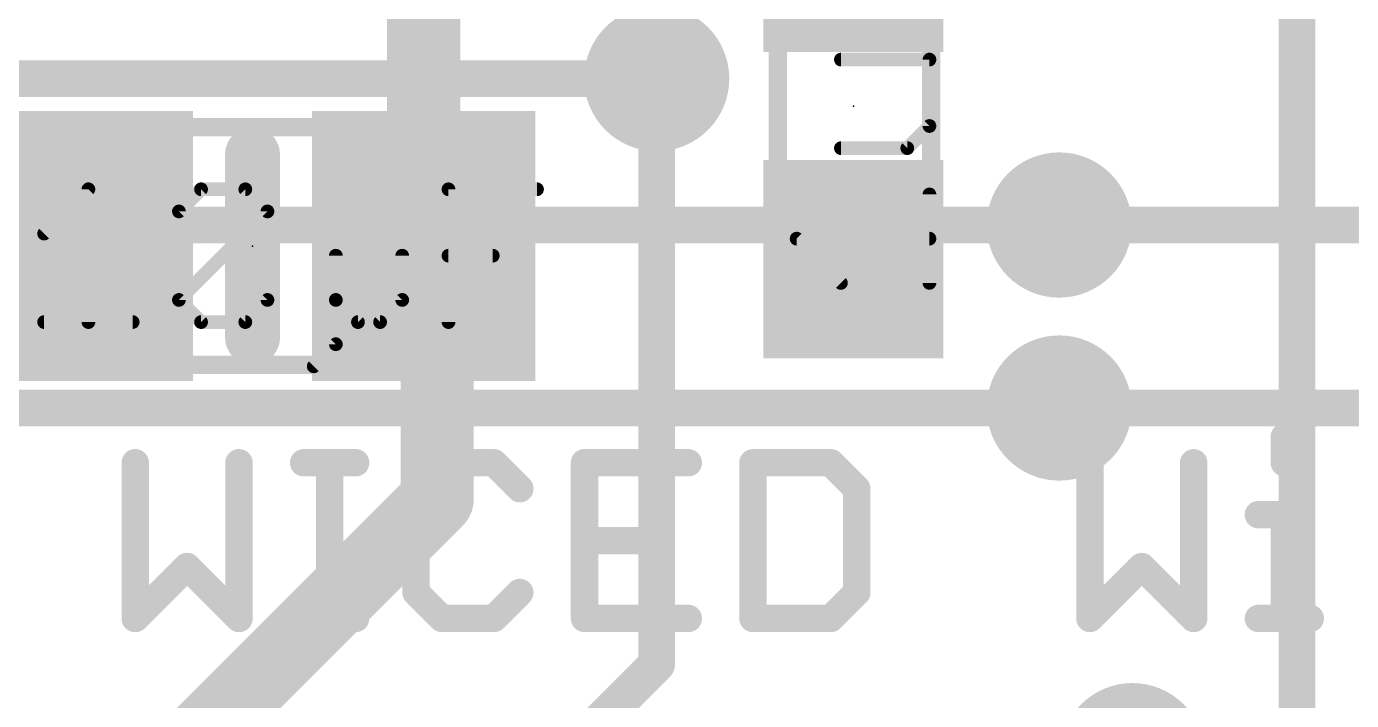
# Model space of a CAD drawing. Extents: x -0.8 to 51.2, y -0.4 to 23.4.
# Drawn here: x 17.13 to 24.48, y 8.13 to 11.87 of the extents above; entities that cross this region are included whole.
import ezdxf

# ---------------------------------------------------------------- set-up
doc = ezdxf.new("R2010")
doc.units = 0
for name, color, linetype in [('1', 12, 'CONTINUOUS'), ('16', 132, 'CONTINUOUS'), ('18', 110, 'CONTINUOUS'), ('21', 40, 'CONTINUOUS'), ('23', 40, 'CONTINUOUS'), ('27', 53, 'CONTINUOUS'), ('51', 253, 'CONTINUOUS')]:
    doc.layers.add(name, color=color, linetype=linetype)

# ---------------------------------------------------------------- blocks, each defined once
blk = doc.blocks.new('RECT')
blk.add_solid([(-0.5, -0.5), (0.5, -0.5), (-0.5, 0.5), (0.5, 0.5)])
blk = doc.blocks.new('ROUNDV')
at = {"const_width": 0.5}
blk.add_lwpolyline([(0, -0.25, 1), (0, 0.25, 1), (0, -0.25)], format="xyb", dxfattribs=at)

msp = doc.modelspace()

# ---------------------------------------------------------------- linework, layer by layer
at = {"layer": '1'}
for points, const_width in [([(19.3304, 10.653), (19.3304, 12.427)], 0.4064), ([(20.6248, 8.3312), (20.6248, 11.5824)], 0.2032), ([(19.4056, 10.6266), (19.3304, 10.653)], 0.4064), ([(19.4056, 9.2456), (19.4056, 10.6266)], 0.4064), ([(22.86, 10.7696), (23.368, 10.7696)], 0.2032), ([(23.368, 10.7696), (24.7904, 10.7696)], 0.2032), ([(22.86, 9.7536), (23.368, 9.7536)], 0.2032), ([(23.368, 9.7536), (24.7904, 9.7536)], 0.2032), ([(17.8816, 7.7216), (19.4056, 9.2456)], 0.4064), ([(20.0152, 7.7216), (20.6248, 8.3312)], 0.2032)]:
    msp.add_lwpolyline(points, dxfattribs=dict(at, const_width=const_width))
for points, const_width in [([(20.6756, 11.5824, 1), (20.574, 11.5824)], 0.1016), ([(19.3641, 10.7489, 1), (19.2967, 10.5571)], 0.2032), ([(19.5072, 10.6266, 1), (19.304, 10.6266)], 0.2032), ([(19.3719, 10.5307, 1), (19.4393, 10.7225)], 0.2032), ([(22.86, 10.8204, 1), (22.86, 10.7188)], 0.1016), ([(23.368, 10.8204, 1), (23.368, 10.7188)], 0.1016), ([(23.368, 10.7188, 1), (23.368, 10.8204)], 0.1016), ([(19.2288, 10.653, 1), (19.432, 10.653)], 0.2032), ([(22.86, 9.8044, 1), (22.86, 9.7028)], 0.1016), ([(23.368, 9.8044, 1), (23.368, 9.7028)], 0.1016), ([(23.368, 9.7028, 1), (23.368, 9.8044)], 0.1016), ([(19.4774, 9.1738, 1), (19.3338, 9.3174)], 0.2032), ([(19.304, 9.2456, 1), (19.5072, 9.2456)], 0.2032), ([(20.6607, 8.2953, 1), (20.5889, 8.3671)], 0.1016), ([(20.574, 8.3312, 1), (20.6756, 8.3312)], 0.1016)]:
    msp.add_lwpolyline(points, format="xyb", dxfattribs=dict(at, const_width=const_width))
at = {"layer": '16', "const_width": 0.2032}
for points in [[(24.1808, 14.3256), (24.1808, 7.2136)], [(20.6248, 11.5824), (16.6624, 11.5824)], [(9.0424, 10.7696), (22.86, 10.7696)], [(9.0424, 9.7536), (22.86, 9.7536)]]:
    msp.add_lwpolyline(points, dxfattribs=at)
at = {"layer": '16', "const_width": 0.1016}
for points in [[(20.6248, 11.5316, 1), (20.6248, 11.6332)], [(22.86, 10.7188, 1), (22.86, 10.8204)], [(22.86, 9.7028, 1), (22.86, 9.8044)]]:
    msp.add_lwpolyline(points, format="xyb", dxfattribs=at)
at = {"layer": '21'}
for points, const_width in [([(18.3804, 10.145), (18.3804, 11.161)], 0.3048), ([(24.11, 9.5936), (24.11, 9.4495)], 0.1524), ([(17.7292, 9.4495), (17.7292, 8.5852)], 0.1524), ([(18.3054, 8.5852), (18.3054, 9.4495)], 0.1524), ([(18.6647, 9.4495), (18.9528, 9.4495)], 0.1524), ([(18.8088, 8.5852), (18.8088, 9.4495)], 0.1524), ([(19.4325, 9.4495), (19.2884, 9.3055)], 0.1524), ([(19.7206, 9.4495), (19.4325, 9.4495)], 0.1524), ([(19.8646, 9.3055), (19.7206, 9.4495)], 0.1524), ([(20.8001, 9.4495), (20.2239, 9.4495)], 0.1524), ([(20.2239, 9.4495), (20.2239, 8.5852)], 0.1524), ([(21.1594, 9.4495), (21.1594, 8.5852)], 0.1524), ([(21.5916, 9.4495), (21.1594, 9.4495)], 0.1524), ([(21.7357, 9.3055), (21.5916, 9.4495)], 0.1524), ([(23.0305, 9.4495), (23.0305, 8.5852)], 0.1524), ([(23.6067, 8.5852), (23.6067, 9.4495)], 0.1524), ([(19.2884, 9.3055), (19.2884, 8.7293)], 0.1524), ([(21.7357, 8.7293), (21.7357, 9.3055)], 0.1524), ([(23.966, 9.1614), (24.11, 9.1614)], 0.1524), ([(24.11, 9.1614), (24.11, 8.5852)], 0.1524), ([(20.2239, 9.0174), (20.512, 9.0174)], 0.1524), ([(17.7292, 8.5852), (18.0173, 8.8733)], 0.1524), ([(18.0173, 8.8733), (18.3054, 8.5852)], 0.1524), ([(23.0305, 8.5852), (23.3186, 8.8733)], 0.1524), ([(23.3186, 8.8733), (23.6067, 8.5852)], 0.1524), ([(19.2884, 8.7293), (19.4325, 8.5852)], 0.1524), ([(19.7206, 8.5852), (19.8646, 8.7293)], 0.1524), ([(21.5916, 8.5852), (21.7357, 8.7293)], 0.1524), ([(18.6647, 8.5852), (18.9528, 8.5852)], 0.1524), ([(19.4325, 8.5852), (19.7206, 8.5852)], 0.1524), ([(20.2239, 8.5852), (20.8001, 8.5852)], 0.1524), ([(21.1594, 8.5852), (21.5916, 8.5852)], 0.1524), ([(23.966, 8.5852), (24.2541, 8.5852)], 0.1524)]:
    msp.add_lwpolyline(points, dxfattribs=dict(at, const_width=const_width))
for points, const_width in [([(18.4566, 11.161, 1), (18.3042, 11.161)], 0.1524), ([(18.3042, 10.145, 1), (18.4566, 10.145)], 0.1524), ([(24.1481, 9.5936, 1), (24.0719, 9.5936)], 0.0762), ([(17.7673, 9.4495, 1), (17.6911, 9.4495)], 0.0762), ([(18.3435, 9.4495, 1), (18.2673, 9.4495)], 0.0762), ([(18.6647, 9.4876, 1), (18.6647, 9.4114)], 0.0762), ([(18.8469, 9.4495, 1), (18.7707, 9.4495)], 0.0762), ([(18.9528, 9.4114, 1), (18.9528, 9.4876)], 0.0762), ([(19.4325, 9.4876, 1), (19.4325, 9.4114)], 0.0762), ([(19.4594, 9.4226, 1), (19.4055, 9.4765)], 0.0762), ([(19.7475, 9.4765, 1), (19.6936, 9.4226)], 0.0762), ([(19.7206, 9.4114, 1), (19.7206, 9.4876)], 0.0762), ([(20.2239, 9.4876, 1), (20.2239, 9.4114)], 0.0762), ([(20.262, 9.4495, 1), (20.1858, 9.4495)], 0.0762), ([(20.8001, 9.4114, 1), (20.8001, 9.4876)], 0.0762), ([(21.1975, 9.4495, 1), (21.1213, 9.4495)], 0.0762), ([(21.1594, 9.4876, 1), (21.1594, 9.4114)], 0.0762), ([(21.6185, 9.4765, 1), (21.5647, 9.4226)], 0.0762), ([(21.5916, 9.4114, 1), (21.5916, 9.4876)], 0.0762), ([(23.0686, 9.4495, 1), (22.9924, 9.4495)], 0.0762), ([(23.6448, 9.4495, 1), (23.5686, 9.4495)], 0.0762), ([(24.0719, 9.4495, 1), (24.1481, 9.4495)], 0.0762), ([(19.3265, 9.3055, 1), (19.2503, 9.3055)], 0.0762), ([(19.2615, 9.3324, 1), (19.3153, 9.2785)], 0.0762), ([(19.8377, 9.2785, 1), (19.8916, 9.3324)], 0.0762), ([(21.7738, 9.3055, 1), (21.6976, 9.3055)], 0.0762), ([(21.7087, 9.2785, 1), (21.7626, 9.3324)], 0.0762), ([(23.966, 9.1995, 1), (23.966, 9.1233)], 0.0762), ([(24.1481, 9.1614, 1), (24.0719, 9.1614)], 0.0762), ([(24.11, 9.1233, 1), (24.11, 9.1995)], 0.0762), ([(20.2239, 9.0555, 1), (20.2239, 8.9793)], 0.0762), ([(20.512, 8.9793, 1), (20.512, 9.0555)], 0.0762), ([(18.0443, 8.9003, 1), (17.9904, 8.8464)], 0.0762), ([(18.0443, 8.8464, 1), (17.9904, 8.9003)], 0.0762), ([(23.3455, 8.9003, 1), (23.2916, 8.8464)], 0.0762), ([(23.3455, 8.8464, 1), (23.2916, 8.9003)], 0.0762), ([(19.3153, 8.7562, 1), (19.2615, 8.7023)], 0.0762), ([(19.2503, 8.7293, 1), (19.3265, 8.7293)], 0.0762), ([(19.8916, 8.7023, 1), (19.8377, 8.7562)], 0.0762), ([(21.6976, 8.7293, 1), (21.7738, 8.7293)], 0.0762), ([(21.7626, 8.7023, 1), (21.7087, 8.7562)], 0.0762), ([(17.6911, 8.5852, 1), (17.7673, 8.5852)], 0.0762), ([(17.7023, 8.6121, 1), (17.7561, 8.5583)], 0.0762), ([(18.2673, 8.5852, 1), (18.3435, 8.5852)], 0.0762), ([(18.2785, 8.5583, 1), (18.3324, 8.6121)], 0.0762), ([(18.6647, 8.6233, 1), (18.6647, 8.5471)], 0.0762), ([(18.7707, 8.5852, 1), (18.8469, 8.5852)], 0.0762), ([(18.9528, 8.5471, 1), (18.9528, 8.6233)], 0.0762), ([(19.4325, 8.6233, 1), (19.4325, 8.5471)], 0.0762), ([(19.4055, 8.5583, 1), (19.4594, 8.6121)], 0.0762), ([(19.6936, 8.6121, 1), (19.7475, 8.5583)], 0.0762), ([(19.7206, 8.5471, 1), (19.7206, 8.6233)], 0.0762), ([(20.2239, 8.6233, 1), (20.2239, 8.5471)], 0.0762), ([(20.1858, 8.5852, 1), (20.262, 8.5852)], 0.0762), ([(20.8001, 8.5471, 1), (20.8001, 8.6233)], 0.0762), ([(21.1594, 8.6233, 1), (21.1594, 8.5471)], 0.0762), ([(21.1213, 8.5852, 1), (21.1975, 8.5852)], 0.0762), ([(21.5647, 8.6121, 1), (21.6185, 8.5583)], 0.0762), ([(21.5916, 8.5471, 1), (21.5916, 8.6233)], 0.0762), ([(23.0035, 8.6121, 1), (23.0574, 8.5583)], 0.0762), ([(22.9924, 8.5852, 1), (23.0686, 8.5852)], 0.0762), ([(23.5686, 8.5852, 1), (23.6448, 8.5852)], 0.0762), ([(23.5798, 8.5583, 1), (23.6336, 8.6121)], 0.0762), ([(23.966, 8.6233, 1), (23.966, 8.5471)], 0.0762), ([(24.0719, 8.5852, 1), (24.1481, 8.5852)], 0.0762), ([(24.2541, 8.5471, 1), (24.2541, 8.6233)], 0.0762)]:
    msp.add_lwpolyline(points, format="xyb", dxfattribs=dict(at, const_width=const_width))
at = {"layer": '23'}
for p in [(21.717, 11.43), (18.3804, 10.653)]:
    msp.add_point(p, dxfattribs=at)
at = {"layer": '27', "const_width": 0.0762}
for points in [[(22.1393, 11.688), (21.6478, 11.688)], [(22.1393, 11.3193), (22.1393, 11.688)], [(22.0164, 11.1965), (22.1393, 11.3193)], [(21.6478, 11.1965), (22.0164, 11.1965)], [(17.2234, 10.7222), (17.4692, 10.9679)], [(17.4692, 10.9679), (17.4692, 10.2307)], [(17.9719, 10.8451), (18.0947, 10.9679)], [(18.0947, 10.9679), (18.3405, 10.9679)], [(18.3405, 10.9679), (18.4633, 10.8451)], [(19.4687, 10.2307), (19.4687, 10.9679)], [(19.4687, 10.9679), (19.9602, 10.9679)], [(22.1393, 10.4481), (22.1393, 10.9395)], [(17.9719, 10.3536), (17.9719, 10.8451)], [(17.9719, 10.3536), (18.4633, 10.8451)], [(18.4633, 10.8451), (18.4633, 10.3536)], [(21.6478, 10.4481), (21.4021, 10.6938)], [(21.4021, 10.6938), (22.1393, 10.6938)], [(18.8431, 10.5993), (18.8431, 10.3536)], [(19.2118, 10.3536), (19.2118, 10.5993)], [(19.4687, 10.5993), (19.7144, 10.5993)], [(18.0947, 10.2307), (17.9719, 10.3536)], [(18.4633, 10.3536), (18.3405, 10.2307)], [(18.8431, 10.3536), (18.966, 10.2307)], [(18.8431, 10.3536), (18.8431, 10.1078)], [(19.0889, 10.2307), (19.2118, 10.3536)], [(17.2234, 10.2307), (17.7149, 10.2307)], [(18.3405, 10.2307), (18.0947, 10.2307)], [(18.966, 10.2307), (19.0889, 10.2307)], [(18.8431, 10.1078), (18.7203, 9.985)]]:
    msp.add_lwpolyline(points, dxfattribs=at)
at = {"layer": '27', "const_width": 0.0381}
for points in [[(21.6478, 11.707, 1), (21.6478, 11.6689)], [(22.1584, 11.688, 1), (22.1203, 11.688)], [(22.1393, 11.6689, 1), (22.1393, 11.707)], [(22.1203, 11.3193, 1), (22.1584, 11.3193)], [(22.1528, 11.3059, 1), (22.1258, 11.3328)], [(21.6478, 11.2155, 1), (21.6478, 11.1774)], [(22.003, 11.2099, 1), (22.0299, 11.183)], [(22.0164, 11.1774, 1), (22.0164, 11.2155)], [(17.4882, 10.9679, 1), (17.4501, 10.9679)], [(17.4826, 10.9545, 1), (17.4557, 10.9814)], [(18.0947, 10.987, 1), (18.0947, 10.9489)], [(18.1082, 10.9545, 1), (18.0813, 10.9814)], [(18.3539, 10.9814, 1), (18.327, 10.9545)], [(18.3405, 10.9489, 1), (18.3405, 10.987)], [(19.4687, 10.987, 1), (19.4687, 10.9489)], [(19.4877, 10.9679, 1), (19.4496, 10.9679)], [(19.9602, 10.9489, 1), (19.9602, 10.987)], [(22.1584, 10.9395, 1), (22.1203, 10.9395)], [(17.9909, 10.8451, 1), (17.9528, 10.8451)], [(17.9584, 10.8585, 1), (17.9853, 10.8316)], [(18.4824, 10.8451, 1), (18.4443, 10.8451)], [(18.4768, 10.8316, 1), (18.4499, 10.8585)], [(18.4499, 10.8316, 1), (18.4768, 10.8585)], [(17.21, 10.7357, 1), (17.2369, 10.7087)], [(21.4155, 10.7073, 1), (21.3886, 10.6803)], [(21.4021, 10.7128, 1), (21.4021, 10.6747)], [(22.1393, 10.6747, 1), (22.1393, 10.7128)], [(18.8622, 10.5993, 1), (18.8241, 10.5993)], [(19.2308, 10.5993, 1), (19.1927, 10.5993)], [(19.4687, 10.6184, 1), (19.4687, 10.5803)], [(19.7144, 10.5803, 1), (19.7144, 10.6184)], [(21.6343, 10.4346, 1), (21.6613, 10.4615)], [(22.1203, 10.4481, 1), (22.1584, 10.4481)], [(17.9853, 10.367, 1), (17.9584, 10.3401)], [(17.9584, 10.367, 1), (17.9853, 10.3401)], [(18.4768, 10.3401, 1), (18.4499, 10.367)], [(18.8622, 10.3536, 1), (18.8241, 10.3536)], [(18.8566, 10.367, 1), (18.8297, 10.3401)], [(19.2252, 10.3401, 1), (19.1983, 10.367)], [(17.9528, 10.3536, 1), (17.9909, 10.3536)], [(18.4443, 10.3536, 1), (18.4824, 10.3536)], [(18.8241, 10.3536, 1), (18.8622, 10.3536)], [(19.1927, 10.3536, 1), (19.2308, 10.3536)], [(17.2234, 10.2498, 1), (17.2234, 10.2117)], [(17.4501, 10.2307, 1), (17.4882, 10.2307)], [(17.7149, 10.2117, 1), (17.7149, 10.2498)], [(18.0947, 10.2498, 1), (18.0947, 10.2117)], [(18.0813, 10.2172, 1), (18.1082, 10.2442)], [(18.327, 10.2442, 1), (18.3539, 10.2172)], [(18.3405, 10.2117, 1), (18.3405, 10.2498)], [(18.966, 10.2498, 1), (18.966, 10.2117)], [(18.9525, 10.2172, 1), (18.9795, 10.2442)], [(19.0754, 10.2442, 1), (19.1024, 10.2172)], [(19.0889, 10.2117, 1), (19.0889, 10.2498)], [(19.4496, 10.2307, 1), (19.4877, 10.2307)], [(18.8241, 10.1078, 1), (18.8622, 10.1078)], [(18.8566, 10.0944, 1), (18.8297, 10.1213)], [(18.7068, 9.9984, 1), (18.7337, 9.9715)]]:
    msp.add_lwpolyline(points, format="xyb", dxfattribs=at)
at = {"layer": '51', "const_width": 0.1016}
for points in [[(21.298, 11.786), (21.298, 11.074)], [(22.149, 11.786), (22.149, 11.074)], [(18.7364, 11.313), (17.9994, 11.313)], [(18.7614, 9.993), (17.9994, 9.993)]]:
    msp.add_lwpolyline(points, dxfattribs=at)
at = {"layer": '51', "const_width": 0.0508}
for points in [[(21.3234, 11.786, 1), (21.2726, 11.786)], [(22.1744, 11.786, 1), (22.1236, 11.786)], [(17.9994, 11.3384, 1), (17.9994, 11.2876)], [(18.7364, 11.2876, 1), (18.7364, 11.3384)], [(21.2726, 11.074, 1), (21.3234, 11.074)], [(22.1236, 11.074, 1), (22.1744, 11.074)], [(17.9994, 10.0184, 1), (17.9994, 9.9676)], [(18.7614, 9.9676, 1), (18.7614, 10.0184)]]:
    msp.add_lwpolyline(points, format="xyb", dxfattribs=at)

# ---------------------------------------------------------------- block references
at = {"layer": '1', "xscale": 1.1, "rotation": 270}
for p in [(21.717, 12.28), (21.717, 10.58)]:
    msp.add_blockref('RECT', p, dxfattribs=at)
at = {"layer": '1', "xscale": 1.24, "yscale": 1.5, "rotation": 180}
for p in [(17.4304, 10.653), (19.3304, 10.653)]:
    msp.add_blockref('RECT', p, dxfattribs=at)
at = {"layer": '18', "xscale": 0.8064, "yscale": 0.8064}
for p in [(20.6248, 11.5824), (20.6248, 11.5824), (22.86, 10.7696), (22.86, 10.7696), (22.86, 9.7536), (22.86, 9.7536), (23.2664, 7.8232), (23.2664, 7.8232)]:
    msp.add_blockref('ROUNDV', p, dxfattribs=at)
at = {"layer": '51'}
for p, xscale, yscale, rotation in [((21.7221, 12.0182), 0.5001, 0.95, 270), ((17.6498, 10.6519), 0.7501, 1.4501, 180), ((19.0976, 10.6519), 0.7501, 1.4501, 180), ((21.7221, 10.8498), 0.5001, 0.95, 270)]:
    msp.add_blockref('RECT', p, dxfattribs=dict(at, xscale=xscale, yscale=yscale, rotation=rotation))

doc.saveas('drawing.dxf')
